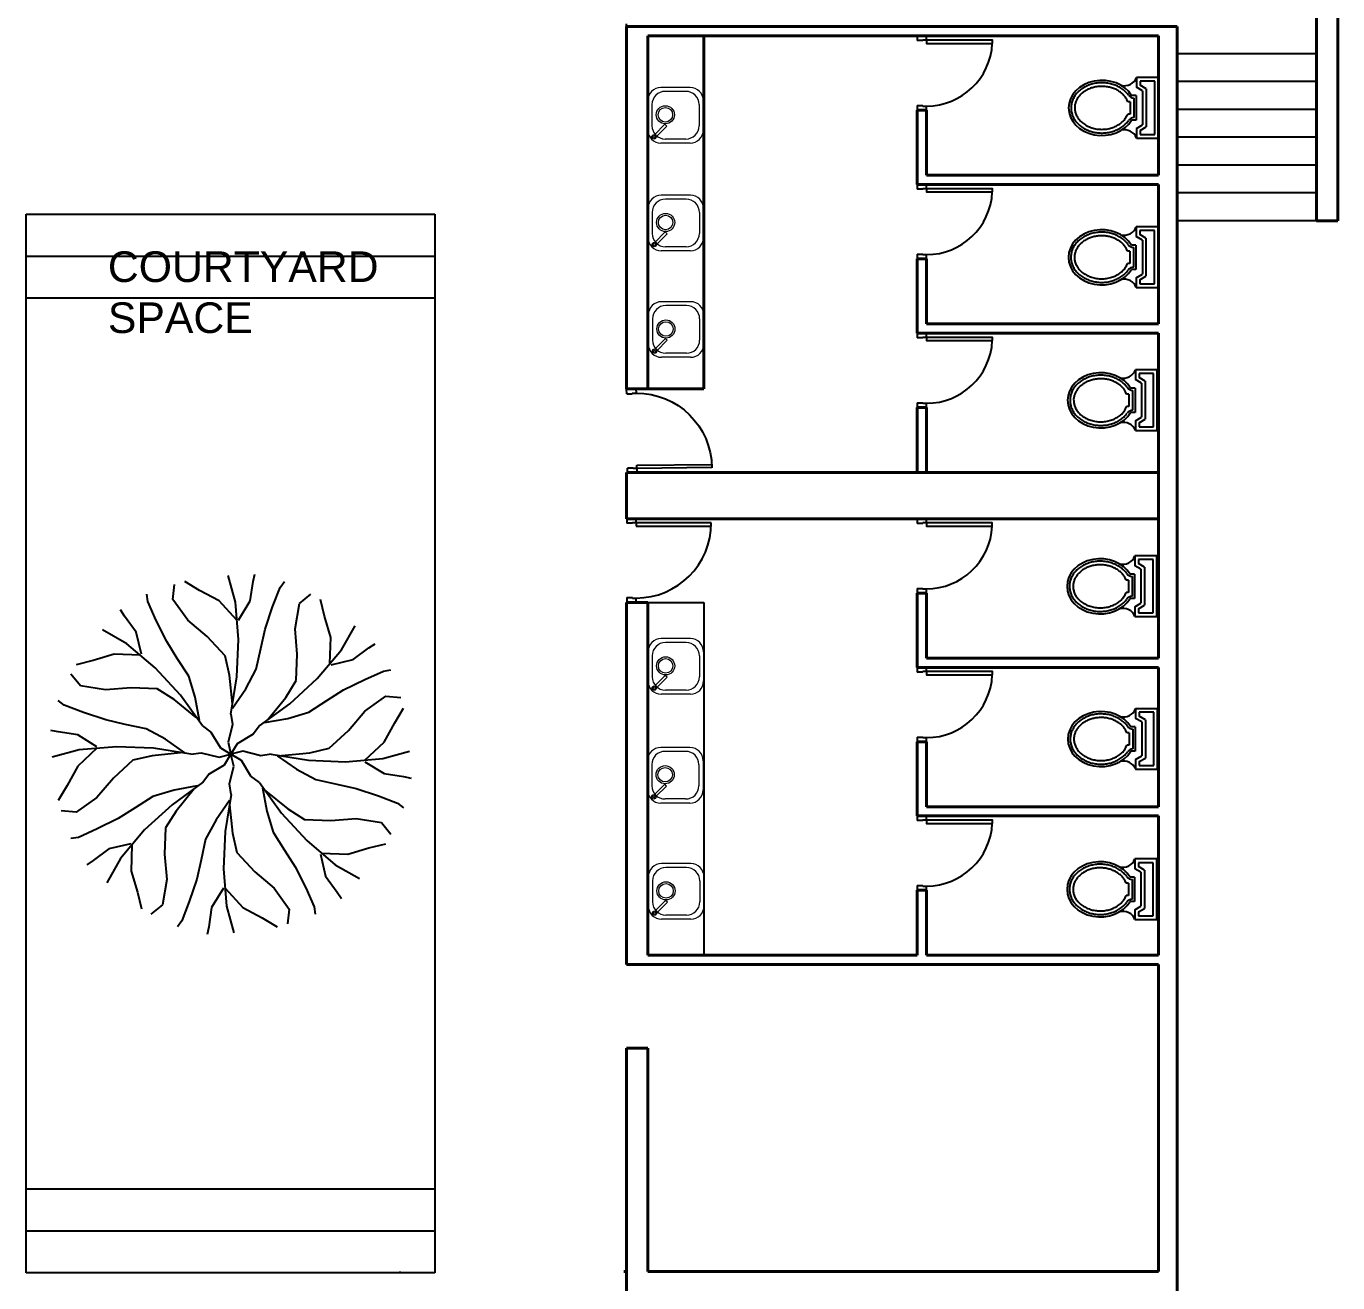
# Model space of a CAD drawing. Header units: metres. Extents: x 9 to 572, y -30 to 1114.
# Drawn here: x 342.83 to 356.96, y 16.98 to 30.51 of the extents above; entities that cross this region are included whole.
import ezdxf

# ---------------------------------------------------------------- set-up
doc = ezdxf.new("R2010")
doc.units = ezdxf.units.M
doc.header["$LTSCALE"] = 0.01
doc.header["$MEASUREMENT"] = 0
for name, color, linetype in [('ARCH', 7, 'Continuous'), ('door space', 1, 'Continuous'), ('ELEVATION', 4, 'Continuous'), ('FURNITURE', 130, 'Continuous'), ('INBUILD', 81, 'Continuous'), ('STAIR', 231, 'Continuous'), ('TEXT', 141, 'Continuous')]:
    doc.layers.add(name, color=color, linetype=linetype)
doc.layers.add('WALL', color=2, linetype='Continuous', lineweight=40)
doc.styles.get("Standard").update_dxf_attribs({"font": 'arial.ttf'})

# ---------------------------------------------------------------- blocks, each defined once
blk = doc.blocks.new('BRANCHZ', base_point=(0.5, 0.5))
for p, q in [((0.8758, 0.6211), (0.9341, 0.6629)), ((0.9341, 0.6629), (0.9759, 0.6586)), ((0.9591, 0.5878), (0.9842, 0.6293)), ((0.8297, 0.5667), (0.8758, 0.6211)), ((0.7756, 0.5166), (0.8297, 0.5667)), ((0.9298, 0.5334), (0.9591, 0.5878)), ((0.7213, 0.5041), (0.7756, 0.5166)), ((0.8758, 0.4833), (0.9298, 0.5334)), ((0.5334, 0.5083), (0.5, 0.5)), ((0.5835, 0.4958), (0.5335, 0.5083)), ((0.6126, 0.5001), (0.5835, 0.4958)), ((0.6126, 0.5001), (0.717, 0.4833)), ((0.6294, 0.4958), (0.6837, 0.4582)), ((0.6416, 0.496), (0.7213, 0.5041)), ((0.717, 0.4833), (0.8214, 0.479)), ((0.8214, 0.479), (0.9258, 0.4876)), ((0.8758, 0.479), (0.9298, 0.4457)), ((0.9258, 0.4876), (1.001, 0.5083)), ((0.6837, 0.4582), (0.7381, 0.4289)), ((0.9298, 0.4457), (0.9842, 0.4375)), ((0.7381, 0.4289), (0.7964, 0.4164)), ((0.7964, 0.4164), (0.8507, 0.4039)), ((0.9842, 0.4375), (1.005, 0.4332)), ((0.8507, 0.4039), (0.9133, 0.3831)), ((0.9133, 0.3831), (0.9674, 0.3623)), ((0.9674, 0.3623), (0.9842, 0.3498))]:
    blk.add_line(p, q)
blk = doc.blocks.new('TREE-16')
at = {"xscale": 120, "yscale": 120, "zscale": 120}
for rotation in [90, 134.9999999999999, 44.99999999999985, 180, 314.9999999999998, 224.9999999999999, 270]:
    blk.add_blockref('BRANCHZ', (0, 0), dxfattribs=dict(at, rotation=rotation))
blk.add_blockref('BRANCHZ', (0, 0), dxfattribs=at)
blk = doc.blocks.new('A$C027E3DAA')
at = {"lineweight": 5}
for p, q in [((320, 419.7), (100, 419.7)), ((0, 100), (0, 319.7)), ((48.5, 356.2), (128.4, 276)), ((142.2, 289.7), (62.9, 369.3)), ((290.5, 387.8), (130.7, 387.8)), ((420, 100), (420, 319.7)), ((30.7, 132), (30.7, 287.8)), ((128.4, 276), (142.2, 289.7)), ((390.5, 132), (390.5, 287.8)), ((290.5, 32), (130.7, 32)), ((320, 0), (100, 0))]:
    blk.add_line(p, q, dxfattribs=at)
for centre, radius in [((46.7, 372.6), 16.5), ((46.7, 372.6), 8.24), ((214, 286.7), 68.5), ((214, 286.7), 54.8)]:
    blk.add_circle(centre, radius, dxfattribs=at)
for centre, start, end in [((100, 319.7), 90, 180), ((320, 319.7), 0, 90), ((130.7, 287.8), 90, 180), ((290.5, 287.8), 0, 90), ((100, 100), 180, 270), ((130.7, 132), 180, 270), ((290.5, 132), 270, 0), ((320, 100), 270, 0)]:
    blk.add_arc(centre, 100, start, end, dxfattribs=at)

msp = doc.modelspace()

# ---------------------------------------------------------------- linework, layer by layer
at = {"layer": 'ARCH', "color": 32}
for p, q in [((352.53, 30.407), (352.43, 30.407)), ((352.43, 30.407), (352.43, 30.357)), ((352.53, 30.362), (352.53, 30.407)), ((352.49, 30.357), (352.43, 30.357)), ((352.53, 30.362), (352.49, 30.362)), ((352.49, 30.357), (352.49, 30.362)), ((352.43, 29.657), (352.49, 29.657)), ((352.43, 29.657), (352.43, 29.607)), ((352.43, 29.607), (352.53, 29.607)), ((352.49, 29.652), (352.49, 29.657)), ((352.49, 29.652), (352.53, 29.652)), ((352.53, 29.607), (352.53, 29.652)), ((352.53, 28.807), (352.43, 28.807)), ((352.43, 28.807), (352.43, 28.757)), ((352.49, 28.757), (352.43, 28.757)), ((352.53, 28.762), (352.49, 28.762)), ((352.49, 28.757), (352.49, 28.762)), ((352.53, 28.762), (352.53, 28.807)), ((352.43, 28.057), (352.49, 28.057)), ((352.43, 28.057), (352.43, 28.007)), ((352.43, 28.007), (352.53, 28.007)), ((352.49, 28.052), (352.49, 28.057)), ((352.49, 28.052), (352.53, 28.052)), ((352.53, 28.007), (352.53, 28.052)), ((352.53, 27.206), (352.43, 27.206)), ((352.43, 27.206), (352.43, 27.156)), ((352.49, 27.156), (352.43, 27.156)), ((352.53, 27.161), (352.49, 27.161)), ((352.49, 27.156), (352.49, 27.161)), ((352.53, 27.161), (352.53, 27.206)), ((352.43, 26.456), (352.49, 26.456)), ((352.43, 26.456), (352.43, 26.406)), ((352.49, 26.451), (352.49, 26.456)), ((352.49, 26.451), (352.53, 26.451)), ((352.53, 26.406), (352.53, 26.451)), ((352.43, 26.406), (352.53, 26.406)), ((352.529, 25.208), (352.429, 25.208)), ((352.429, 25.208), (352.429, 25.158)), ((352.489, 25.158), (352.429, 25.158)), ((352.529, 25.163), (352.489, 25.163)), ((352.489, 25.158), (352.489, 25.163)), ((352.529, 25.163), (352.529, 25.208)), ((352.429, 24.458), (352.489, 24.458)), ((352.429, 24.458), (352.429, 24.408)), ((352.489, 24.453), (352.489, 24.458)), ((352.489, 24.453), (352.529, 24.453)), ((352.529, 24.408), (352.529, 24.453)), ((352.429, 24.408), (352.529, 24.408)), ((352.53, 23.606), (352.43, 23.606)), ((352.43, 23.606), (352.43, 23.556)), ((352.53, 23.561), (352.53, 23.606)), ((352.49, 23.556), (352.43, 23.556)), ((352.53, 23.561), (352.49, 23.561)), ((352.49, 23.556), (352.49, 23.561)), ((352.43, 22.856), (352.49, 22.856)), ((352.43, 22.856), (352.43, 22.806)), ((352.43, 22.806), (352.53, 22.806)), ((352.49, 22.851), (352.49, 22.856)), ((352.49, 22.851), (352.53, 22.851)), ((352.53, 22.806), (352.53, 22.851)), ((352.53, 22.007), (352.43, 22.007)), ((352.43, 22.007), (352.43, 21.957)), ((352.49, 21.957), (352.43, 21.957)), ((352.53, 21.962), (352.49, 21.962)), ((352.49, 21.957), (352.49, 21.962)), ((352.53, 21.962), (352.53, 22.007)), ((352.43, 21.257), (352.49, 21.257)), ((352.43, 21.257), (352.43, 21.207)), ((352.43, 21.207), (352.53, 21.207)), ((352.49, 21.252), (352.49, 21.257)), ((352.49, 21.252), (352.53, 21.252)), ((352.53, 21.207), (352.53, 21.252))]:
    msp.add_line(p, q, dxfattribs=at)
for points in [[(353.24, 30.327), (353.24, 30.362), (352.53, 30.362), (352.53, 30.327)], [(353.24, 28.727), (353.24, 28.762), (352.53, 28.762), (352.53, 28.727)], [(353.24, 27.126), (353.24, 27.161), (352.53, 27.161), (352.53, 27.126)], [(353.239, 25.128), (353.239, 25.163), (352.529, 25.163), (352.529, 25.128)], [(353.24, 23.526), (353.24, 23.561), (352.53, 23.561), (352.53, 23.526)], [(353.24, 21.927), (353.24, 21.962), (352.53, 21.962), (352.53, 21.927)]]:
    msp.add_lwpolyline(points, close=True, dxfattribs=at)
at = {"layer": 'ARCH', "color": 40}
for centre in [(352.53, 30.362), (352.53, 28.762), (352.53, 27.161), (352.529, 25.163), (352.53, 23.561), (352.53, 21.962)]:
    msp.add_arc(centre, 0.71, 270, 357.1744, dxfattribs=at)
at = {"layer": 'door space'}
for p, q in [((349.3, 26.604), (349.4, 26.605)), ((349.301, 26.554), (349.3, 26.604)), ((349.361, 26.559), (349.401, 26.56)), ((349.4, 26.605), (349.401, 26.56)), ((349.301, 26.554), (349.361, 26.554)), ((349.309, 25.704), (349.309, 25.754)), ((349.369, 25.754), (349.309, 25.754)), ((349.369, 25.754), (349.369, 25.749)), ((349.409, 25.75), (349.369, 25.749)), ((349.409, 25.785), (350.219, 25.793)), ((349.409, 25.75), (349.409, 25.785)), ((350.219, 25.758), (349.409, 25.75)), ((349.409, 25.75), (349.409, 25.705)), ((349.409, 25.705), (349.309, 25.704)), ((349.302, 25.209), (349.302, 25.159)), ((349.402, 25.209), (349.302, 25.209)), ((349.362, 25.159), (349.302, 25.159)), ((349.402, 25.164), (349.362, 25.164)), ((349.362, 25.159), (349.362, 25.164)), ((349.402, 25.164), (349.402, 25.209)), ((350.212, 25.164), (349.402, 25.164)), ((349.402, 25.164), (349.402, 25.129)), ((349.402, 25.129), (350.212, 25.129)), ((349.302, 24.359), (349.302, 24.309)), ((349.302, 24.359), (349.362, 24.359)), ((349.302, 24.309), (349.402, 24.309)), ((349.362, 24.354), (349.362, 24.359)), ((349.362, 24.354), (349.402, 24.354)), ((349.402, 24.309), (349.402, 24.354))]:
    msp.add_line(p, q, dxfattribs=at)
at = {"layer": 'door space', "extrusion": (0, 0, -1)}
msp.add_ellipse((349.409, 25.75), major_axis=(0.578, -0.567), ratio=1, start_param=3.926991, end_param=5.497787, dxfattribs=at)
at = {"layer": 'door space'}
msp.add_ellipse((349.402, 25.164), major_axis=(0.573, 0.573), ratio=1, start_param=3.926991, end_param=5.497787, dxfattribs=at)
at = {"layer": 'ELEVATION'}
for p, q in [((349.3, 30.507), (349.3, 30.536)), ((342.833, 28.487), (347.233, 28.487)), ((342.833, 17.087), (342.833, 28.487)), ((347.233, 28.487), (347.233, 17.087)), ((346.861, 17.087), (346.861, 17.103)), ((347.233, 17.087), (342.833, 17.087))]:
    msp.add_line(p, q, dxfattribs=at)
at = {"layer": 'FURNITURE', "linetype": 'Continuous'}
for p, q in [((355.027, 29.959), (354.792, 29.959)), ((354.792, 29.959), (354.792, 29.855)), ((355.027, 29.307), (355.027, 29.959)), ((354.858, 29.816), (354.792, 29.855)), ((354.831, 29.92), (354.831, 29.877)), ((354.988, 29.92), (354.831, 29.92)), ((354.897, 29.838), (354.831, 29.877)), ((354.858, 29.816), (354.858, 29.451)), ((354.897, 29.838), (354.897, 29.428)), ((354.988, 29.346), (354.988, 29.92)), ((354.723, 29.699), (354.698, 29.699)), ((354.723, 29.699), (354.723, 29.566)), ((354.788, 29.764), (354.74, 29.764)), ((354.762, 29.738), (354.762, 29.527)), ((354.788, 29.764), (354.788, 29.501)), ((354.723, 29.566), (354.698, 29.566)), ((354.788, 29.501), (354.74, 29.501)), ((354.792, 29.411), (354.858, 29.451)), ((354.792, 29.411), (354.792, 29.307)), ((354.831, 29.389), (354.897, 29.428)), ((354.831, 29.389), (354.831, 29.346)), ((354.792, 29.307), (355.027, 29.307)), ((354.831, 29.346), (354.988, 29.346)), ((355.025, 28.35), (354.79, 28.35)), ((354.79, 28.35), (354.79, 28.246)), ((354.829, 28.311), (354.829, 28.268)), ((354.986, 28.311), (354.829, 28.311)), ((354.894, 28.229), (354.829, 28.268)), ((354.986, 27.737), (354.986, 28.311)), ((355.025, 27.698), (355.025, 28.35)), ((354.785, 28.155), (354.737, 28.155)), ((354.759, 28.129), (354.759, 27.918)), ((354.785, 28.155), (354.785, 27.892)), ((354.855, 28.207), (354.79, 28.246)), ((354.855, 28.207), (354.855, 27.841)), ((354.894, 28.229), (354.894, 27.819)), ((354.72, 28.09), (354.695, 28.09)), ((354.72, 28.09), (354.72, 27.957)), ((354.72, 27.957), (354.695, 27.957)), ((354.785, 27.892), (354.737, 27.892)), ((354.79, 27.802), (354.855, 27.841)), ((354.79, 27.802), (354.79, 27.698)), ((354.79, 27.698), (355.025, 27.698)), ((354.829, 27.78), (354.894, 27.819)), ((354.829, 27.78), (354.829, 27.737)), ((354.829, 27.737), (354.986, 27.737)), ((355.016, 26.81), (354.781, 26.81)), ((354.781, 26.81), (354.781, 26.706)), ((354.846, 26.667), (354.781, 26.706)), ((354.82, 26.771), (354.82, 26.728)), ((354.977, 26.771), (354.82, 26.771)), ((354.885, 26.689), (354.82, 26.728)), ((354.977, 26.197), (354.977, 26.771)), ((355.016, 26.158), (355.016, 26.81)), ((354.777, 26.615), (354.729, 26.615)), ((354.75, 26.589), (354.75, 26.377)), ((354.777, 26.615), (354.777, 26.352)), ((354.846, 26.667), (354.846, 26.301)), ((354.885, 26.689), (354.885, 26.279)), ((354.711, 26.55), (354.686, 26.55)), ((354.711, 26.55), (354.711, 26.417)), ((354.711, 26.417), (354.686, 26.417)), ((354.777, 26.352), (354.729, 26.352)), ((354.781, 26.262), (354.846, 26.301)), ((354.82, 26.24), (354.885, 26.279)), ((354.781, 26.262), (354.781, 26.158)), ((354.781, 26.158), (355.016, 26.158)), ((354.82, 26.24), (354.82, 26.197)), ((354.82, 26.197), (354.977, 26.197)), ((355.01, 24.807), (354.775, 24.807)), ((354.775, 24.807), (354.775, 24.702)), ((354.814, 24.768), (354.814, 24.725)), ((354.971, 24.768), (354.814, 24.768)), ((354.88, 24.686), (354.814, 24.725)), ((354.971, 24.194), (354.971, 24.768)), ((355.01, 24.154), (355.01, 24.807)), ((354.771, 24.612), (354.723, 24.612)), ((354.745, 24.586), (354.745, 24.374)), ((354.771, 24.612), (354.771, 24.348)), ((354.84, 24.663), (354.775, 24.702)), ((354.84, 24.663), (354.84, 24.298)), ((354.88, 24.686), (354.88, 24.276)), ((354.705, 24.546), (354.68, 24.546)), ((354.705, 24.546), (354.705, 24.414)), ((354.705, 24.414), (354.68, 24.414)), ((354.771, 24.348), (354.723, 24.348)), ((354.775, 24.259), (354.84, 24.298)), ((354.775, 24.259), (354.775, 24.154)), ((354.814, 24.237), (354.88, 24.276)), ((354.814, 24.237), (354.814, 24.194)), ((354.814, 24.194), (354.971, 24.194)), ((354.775, 24.154), (355.01, 24.154)), ((355.018, 23.162), (354.783, 23.162)), ((354.783, 23.162), (354.783, 23.058)), ((354.849, 23.019), (354.783, 23.058)), ((354.822, 23.123), (354.822, 23.08)), ((354.979, 23.123), (354.822, 23.123)), ((354.888, 23.041), (354.822, 23.08)), ((354.888, 23.041), (354.888, 22.631)), ((354.979, 22.549), (354.979, 23.123)), ((355.018, 22.51), (355.018, 23.162)), ((354.714, 22.902), (354.689, 22.902)), ((354.714, 22.902), (354.714, 22.769)), ((354.779, 22.967), (354.731, 22.967)), ((354.753, 22.941), (354.753, 22.73)), ((354.779, 22.967), (354.779, 22.704)), ((354.849, 23.019), (354.849, 22.653)), ((354.714, 22.769), (354.689, 22.769)), ((354.779, 22.704), (354.731, 22.704)), ((354.783, 22.614), (354.849, 22.653)), ((354.783, 22.614), (354.783, 22.51)), ((354.822, 22.592), (354.888, 22.631)), ((354.783, 22.51), (355.018, 22.51)), ((354.822, 22.592), (354.822, 22.549)), ((354.822, 22.549), (354.979, 22.549)), ((355.01, 21.544, -0.001), (354.775, 21.544, -0.001)), ((354.775, 21.544, -0.001), (354.775, 21.439, -0.001)), ((354.814, 21.504, -0.001), (354.814, 21.461, -0.001)), ((354.971, 21.504, -0.001), (354.814, 21.504, -0.001)), ((354.971, 20.93, -0.001), (354.971, 21.504, -0.001)), ((355.01, 20.891, -0.001), (355.01, 21.544, -0.001)), ((354.771, 21.348, -0.001), (354.723, 21.348, -0.001)), ((354.771, 21.348, -0.001), (354.771, 21.085, -0.001)), ((354.84, 21.4, -0.001), (354.775, 21.439, -0.001)), ((354.879, 21.422, -0.001), (354.814, 21.461, -0.001)), ((354.84, 21.4, -0.001), (354.84, 21.035, -0.001)), ((354.879, 21.422, -0.001), (354.879, 21.012, -0.001)), ((354.705, 21.283, -0.001), (354.68, 21.283, -0.001)), ((354.705, 21.283, -0.001), (354.705, 21.15, -0.001)), ((354.744, 21.322, -0.001), (354.744, 21.111, -0.001)), ((354.705, 21.15, -0.001), (354.68, 21.15, -0.001)), ((354.771, 21.085, -0.001), (354.723, 21.085, -0.001)), ((354.775, 20.995, -0.001), (354.84, 21.035, -0.001)), ((354.775, 20.995, -0.001), (354.775, 20.891, -0.001)), ((354.814, 20.973, -0.001), (354.879, 21.012, -0.001)), ((354.814, 20.973, -0.001), (354.814, 20.93, -0.001)), ((354.814, 20.93, -0.001), (354.971, 20.93, -0.001)), ((354.775, 20.891, -0.001), (355.01, 20.891, -0.001))]:
    msp.add_line(p, q, dxfattribs=at)
for centre, radius, start, end in [((354.663, 30.01), 0.139, 254.642, 338.7339), ((354.768, 29.816), 0.0783, 216.0032, 265.4798), ((354.768, 29.449), 0.0783, 94.5202, 143.9959), ((354.663, 29.257), 0.139, 21.2661, 105.358), ((354.66, 28.401), 0.139, 254.642, 338.7339), ((354.765, 28.207), 0.0783, 216.0032, 265.4798), ((354.765, 27.84), 0.0783, 94.5202, 143.9959), ((354.66, 27.648), 0.139, 21.2661, 105.358), ((354.652, 26.861), 0.139, 254.642, 338.7339), ((354.757, 26.667), 0.0783, 216.0032, 265.4798), ((354.757, 26.299), 0.0783, 94.5202, 143.9959), ((354.652, 26.107), 0.139, 21.2661, 105.358), ((354.646, 24.857), 0.139, 254.642, 338.7339), ((354.751, 24.664), 0.0783, 216.0032, 265.4798), ((354.751, 24.296), 0.0783, 94.5202, 143.9959), ((354.646, 24.104), 0.139, 21.2661, 105.358), ((354.654, 23.213), 0.139, 254.642, 338.7339), ((354.759, 23.019), 0.0783, 216.0032, 265.4798), ((354.759, 22.651), 0.0783, 94.5202, 143.9959), ((354.654, 22.459), 0.139, 21.2661, 105.358), ((354.646, 21.594, -0.001), 0.139, 254.642, 338.7339), ((354.751, 21.4, -0.001), 0.0783, 216.0032, 265.4798), ((354.751, 21.033, -0.001), 0.0783, 94.5202, 143.9959), ((354.646, 20.841, -0.001), 0.139, 21.2661, 105.358)]:
    msp.add_arc(centre, radius, start, end, dxfattribs=at)
for centre in [(354.419, 29.632), (354.417, 28.023), (354.408, 26.483), (354.402, 24.48), (354.41, 22.835), (354.402, 21.217, -0.001)]:
    msp.add_ellipse(centre, major_axis=(0.358, 0), ratio=0.828948, start_param=0.459479, end_param=5.823706, dxfattribs=at)
for points, knots in [([(354.705, 29.77), (354.703, 29.772), (354.702, 29.773), (354.692, 29.787), (354.681, 29.799), (354.657, 29.821), (354.645, 29.831), (354.617, 29.85), (354.602, 29.859), (354.571, 29.874), (354.554, 29.88), (354.52, 29.891), (354.503, 29.895), (354.467, 29.901), (354.449, 29.902), (354.413, 29.904), (354.395, 29.903), (354.359, 29.899), (354.341, 29.896), (354.306, 29.887), (354.289, 29.882), (354.257, 29.869), (354.241, 29.861), (354.212, 29.844), (354.198, 29.835), (354.173, 29.814), (354.161, 29.803), (354.14, 29.779), (354.131, 29.767), (354.115, 29.741), (354.108, 29.728), (354.097, 29.7), (354.093, 29.686), (354.088, 29.658), (354.087, 29.643), (354.087, 29.615), (354.089, 29.601), (354.095, 29.572), (354.099, 29.558), (354.111, 29.531), (354.118, 29.518), (354.135, 29.492), (354.144, 29.48), (354.166, 29.457), (354.178, 29.446), (354.204, 29.426), (354.218, 29.416), (354.248, 29.4), (354.264, 29.393), (354.297, 29.38), (354.314, 29.375), (354.349, 29.367), (354.367, 29.365), (354.403, 29.362), (354.421, 29.361), (354.458, 29.363), (354.476, 29.365), (354.511, 29.372), (354.528, 29.377), (354.562, 29.388), (354.578, 29.395), (354.609, 29.41), (354.623, 29.419), (354.651, 29.438), (354.663, 29.449), (354.686, 29.471), (354.696, 29.483), (354.705, 29.495)], [0.542145, 0.542145, 0.542145, 0.542145, 0.562703, 0.562703, 0.724661, 0.724661, 0.886619, 0.886619, 1.048577, 1.048577, 1.210535, 1.210535, 1.372493, 1.372493, 1.534451, 1.534451, 1.696409, 1.696409, 1.858367, 1.858367, 2.020325, 2.020325, 2.182283, 2.182283, 2.344241, 2.344241, 2.506199, 2.506199, 2.668157, 2.668157, 2.830115, 2.830115, 2.992073, 2.992073, 3.154031, 3.154031, 3.315989, 3.315989, 3.477947, 3.477947, 3.639905, 3.639905, 3.801863, 3.801863, 3.963821, 3.963821, 4.125779, 4.125779, 4.287737, 4.287737, 4.449695, 4.449695, 4.611653, 4.611653, 4.773611, 4.773611, 4.935569, 4.935569, 5.097526, 5.097526, 5.259484, 5.259484, 5.421442, 5.421442, 5.5834, 5.5834, 5.741045, 5.741045, 5.741045, 5.741045]), ([(354.698, 29.699), (354.679, 29.738), (354.675, 29.745), (354.661, 29.762), (354.653, 29.772), (354.634, 29.79), (354.623, 29.799), (354.6, 29.814), (354.588, 29.822), (354.562, 29.835), (354.548, 29.84), (354.52, 29.85), (354.505, 29.854), (354.475, 29.86), (354.46, 29.862), (354.429, 29.864), (354.413, 29.864), (354.382, 29.862), (354.367, 29.861), (354.336, 29.855), (354.322, 29.851), (354.293, 29.842), (354.279, 29.836), (354.253, 29.823), (354.241, 29.816), (354.218, 29.801), (354.207, 29.792), (354.187, 29.774), (354.178, 29.764), (354.163, 29.745), (354.156, 29.734), (354.144, 29.713), (354.14, 29.702), (354.132, 29.681), (354.13, 29.67), (354.126, 29.647), (354.126, 29.636), (354.127, 29.612), (354.129, 29.599), (354.136, 29.573), (354.141, 29.56), (354.153, 29.535), (354.161, 29.523), (354.179, 29.499), (354.19, 29.488), (354.214, 29.467), (354.227, 29.458), (354.255, 29.44), (354.27, 29.433), (354.303, 29.42), (354.32, 29.414), (354.355, 29.406), (354.373, 29.403), (354.409, 29.401), (354.428, 29.401), (354.464, 29.403), (354.482, 29.406), (354.517, 29.414), (354.534, 29.419), (354.566, 29.432), (354.582, 29.44), (354.61, 29.457), (354.624, 29.467), (354.647, 29.487), (354.658, 29.499), (354.673, 29.518), (354.679, 29.526), (354.698, 29.566)], [0.459479, 0.459479, 0.459479, 0.459479, 0.567422, 0.567422, 0.720865, 0.720865, 0.874307, 0.874307, 1.02775, 1.02775, 1.181192, 1.181192, 1.334635, 1.334635, 1.488077, 1.488077, 1.64152, 1.64152, 1.794963, 1.794963, 1.948405, 1.948405, 2.101848, 2.101848, 2.25529, 2.25529, 2.408733, 2.408733, 2.562175, 2.562175, 2.715618, 2.715618, 2.86906, 2.86906, 3.022503, 3.022503, 3.175946, 3.175946, 3.356457, 3.356457, 3.536968, 3.536968, 3.717479, 3.717479, 3.89799, 3.89799, 4.078501, 4.078501, 4.259012, 4.259012, 4.439523, 4.439523, 4.620035, 4.620035, 4.800546, 4.800546, 4.981057, 4.981057, 5.161568, 5.161568, 5.342079, 5.342079, 5.52259, 5.52259, 5.703101, 5.703101, 5.823706, 5.823706, 5.823706, 5.823706]), ([(354.702, 28.161), (354.701, 28.163), (354.7, 28.164), (354.689, 28.178), (354.678, 28.19), (354.655, 28.212), (354.642, 28.222), (354.614, 28.241), (354.599, 28.25), (354.568, 28.265), (354.552, 28.271), (354.518, 28.282), (354.501, 28.286), (354.465, 28.292), (354.447, 28.293), (354.411, 28.294), (354.392, 28.294), (354.356, 28.29), (354.339, 28.287), (354.304, 28.278), (354.287, 28.273), (354.254, 28.26), (354.239, 28.252), (354.209, 28.235), (354.196, 28.226), (354.17, 28.205), (354.158, 28.194), (354.137, 28.17), (354.128, 28.158), (354.112, 28.132), (354.105, 28.119), (354.095, 28.091), (354.091, 28.077), (354.086, 28.049), (354.084, 28.034), (354.085, 28.006), (354.086, 27.991), (354.092, 27.963), (354.097, 27.949), (354.108, 27.922), (354.115, 27.909), (354.132, 27.883), (354.142, 27.871), (354.164, 27.848), (354.176, 27.837), (354.202, 27.817), (354.216, 27.807), (354.246, 27.791), (354.262, 27.784), (354.295, 27.771), (354.312, 27.766), (354.347, 27.758), (354.365, 27.756), (354.401, 27.753), (354.419, 27.752), (354.455, 27.754), (354.473, 27.756), (354.509, 27.763), (354.526, 27.768), (354.559, 27.779), (354.576, 27.786), (354.606, 27.801), (354.621, 27.81), (354.648, 27.829), (354.661, 27.84), (354.683, 27.862), (354.693, 27.873), (354.702, 27.886)], [0.542145, 0.542145, 0.542145, 0.542145, 0.562703, 0.562703, 0.724661, 0.724661, 0.886619, 0.886619, 1.048577, 1.048577, 1.210535, 1.210535, 1.372493, 1.372493, 1.534451, 1.534451, 1.696409, 1.696409, 1.858367, 1.858367, 2.020325, 2.020325, 2.182283, 2.182283, 2.344241, 2.344241, 2.506199, 2.506199, 2.668157, 2.668157, 2.830115, 2.830115, 2.992073, 2.992073, 3.154031, 3.154031, 3.315989, 3.315989, 3.477947, 3.477947, 3.639905, 3.639905, 3.801863, 3.801863, 3.963821, 3.963821, 4.125779, 4.125779, 4.287737, 4.287737, 4.449695, 4.449695, 4.611653, 4.611653, 4.773611, 4.773611, 4.935569, 4.935569, 5.097526, 5.097526, 5.259484, 5.259484, 5.421442, 5.421442, 5.5834, 5.5834, 5.741045, 5.741045, 5.741045, 5.741045]), ([(354.695, 28.09), (354.677, 28.129), (354.672, 28.136), (354.659, 28.153), (354.65, 28.163), (354.631, 28.181), (354.62, 28.19), (354.598, 28.205), (354.585, 28.213), (354.559, 28.226), (354.546, 28.231), (354.517, 28.241), (354.503, 28.245), (354.472, 28.251), (354.457, 28.253), (354.426, 28.255), (354.411, 28.255), (354.38, 28.253), (354.364, 28.252), (354.334, 28.246), (354.319, 28.242), (354.291, 28.233), (354.277, 28.227), (354.251, 28.214), (354.238, 28.207), (354.215, 28.191), (354.204, 28.183), (354.185, 28.165), (354.176, 28.155), (354.16, 28.136), (354.154, 28.125), (354.142, 28.104), (354.137, 28.093), (354.13, 28.072), (354.127, 28.06), (354.124, 28.038), (354.123, 28.027), (354.124, 28.003), (354.126, 27.99), (354.133, 27.964), (354.138, 27.951), (354.151, 27.926), (354.158, 27.914), (354.177, 27.89), (354.187, 27.879), (354.211, 27.858), (354.224, 27.849), (354.253, 27.831), (354.268, 27.824), (354.3, 27.811), (354.317, 27.805), (354.352, 27.797), (354.37, 27.794), (354.407, 27.792), (354.425, 27.792), (354.461, 27.794), (354.479, 27.797), (354.515, 27.805), (354.532, 27.81), (354.564, 27.823), (354.579, 27.831), (354.608, 27.848), (354.621, 27.858), (354.645, 27.878), (354.656, 27.89), (354.671, 27.909), (354.676, 27.917), (354.695, 27.957)], [0.459479, 0.459479, 0.459479, 0.459479, 0.567422, 0.567422, 0.720865, 0.720865, 0.874307, 0.874307, 1.02775, 1.02775, 1.181192, 1.181192, 1.334635, 1.334635, 1.488077, 1.488077, 1.64152, 1.64152, 1.794963, 1.794963, 1.948405, 1.948405, 2.101848, 2.101848, 2.25529, 2.25529, 2.408733, 2.408733, 2.562175, 2.562175, 2.715618, 2.715618, 2.86906, 2.86906, 3.022503, 3.022503, 3.175946, 3.175946, 3.356457, 3.356457, 3.536968, 3.536968, 3.717479, 3.717479, 3.89799, 3.89799, 4.078501, 4.078501, 4.259012, 4.259012, 4.439523, 4.439523, 4.620035, 4.620035, 4.800546, 4.800546, 4.981057, 4.981057, 5.161568, 5.161568, 5.342079, 5.342079, 5.52259, 5.52259, 5.703101, 5.703101, 5.823706, 5.823706, 5.823706, 5.823706]), ([(354.693, 26.621), (354.692, 26.623), (354.691, 26.624), (354.68, 26.638), (354.67, 26.65), (354.646, 26.672), (354.633, 26.682), (354.606, 26.701), (354.591, 26.709), (354.559, 26.724), (354.543, 26.731), (354.509, 26.741), (354.492, 26.745), (354.456, 26.751), (354.438, 26.753), (354.402, 26.754), (354.384, 26.754), (354.348, 26.75), (354.33, 26.747), (354.295, 26.738), (354.278, 26.733), (354.246, 26.72), (354.23, 26.712), (354.201, 26.695), (354.187, 26.686), (354.161, 26.665), (354.15, 26.654), (354.129, 26.63), (354.119, 26.618), (354.103, 26.592), (354.097, 26.578), (354.086, 26.551), (354.082, 26.537), (354.077, 26.509), (354.076, 26.494), (354.076, 26.466), (354.078, 26.451), (354.084, 26.423), (354.088, 26.409), (354.1, 26.382), (354.107, 26.369), (354.123, 26.343), (354.133, 26.331), (354.155, 26.307), (354.167, 26.297), (354.193, 26.276), (354.207, 26.267), (354.237, 26.251), (354.253, 26.243), (354.286, 26.231), (354.303, 26.226), (354.338, 26.218), (354.356, 26.216), (354.392, 26.212), (354.41, 26.212), (354.446, 26.214), (354.464, 26.216), (354.5, 26.223), (354.517, 26.227), (354.551, 26.239), (354.567, 26.245), (354.598, 26.261), (354.612, 26.27), (354.639, 26.289), (354.652, 26.299), (354.674, 26.322), (354.684, 26.333), (354.693, 26.345)], [0.542145, 0.542145, 0.542145, 0.542145, 0.562703, 0.562703, 0.724661, 0.724661, 0.886619, 0.886619, 1.048577, 1.048577, 1.210535, 1.210535, 1.372493, 1.372493, 1.534451, 1.534451, 1.696409, 1.696409, 1.858367, 1.858367, 2.020325, 2.020325, 2.182283, 2.182283, 2.344241, 2.344241, 2.506199, 2.506199, 2.668157, 2.668157, 2.830115, 2.830115, 2.992073, 2.992073, 3.154031, 3.154031, 3.315989, 3.315989, 3.477947, 3.477947, 3.639905, 3.639905, 3.801863, 3.801863, 3.963821, 3.963821, 4.125779, 4.125779, 4.287737, 4.287737, 4.449695, 4.449695, 4.611653, 4.611653, 4.773611, 4.773611, 4.935569, 4.935569, 5.097526, 5.097526, 5.259484, 5.259484, 5.421442, 5.421442, 5.5834, 5.5834, 5.741045, 5.741045, 5.741045, 5.741045]), ([(354.686, 26.55), (354.668, 26.589), (354.663, 26.596), (354.65, 26.613), (354.642, 26.623), (354.622, 26.641), (354.612, 26.649), (354.589, 26.665), (354.577, 26.672), (354.551, 26.685), (354.537, 26.691), (354.509, 26.701), (354.494, 26.705), (354.464, 26.711), (354.448, 26.713), (354.417, 26.715), (354.402, 26.715), (354.371, 26.713), (354.355, 26.711), (354.325, 26.706), (354.31, 26.702), (354.282, 26.692), (354.268, 26.687), (354.242, 26.674), (354.23, 26.667), (354.206, 26.651), (354.196, 26.643), (354.176, 26.625), (354.167, 26.615), (354.152, 26.595), (354.145, 26.585), (354.133, 26.564), (354.128, 26.553), (354.121, 26.531), (354.118, 26.52), (354.115, 26.498), (354.115, 26.487), (354.116, 26.463), (354.118, 26.45), (354.124, 26.424), (354.129, 26.411), (354.142, 26.386), (354.15, 26.374), (354.168, 26.35), (354.179, 26.339), (354.202, 26.318), (354.215, 26.309), (354.244, 26.291), (354.259, 26.283), (354.292, 26.27), (354.309, 26.265), (354.344, 26.257), (354.362, 26.254), (354.398, 26.251), (354.416, 26.251), (354.453, 26.254), (354.471, 26.257), (354.506, 26.265), (354.523, 26.27), (354.555, 26.283), (354.571, 26.291), (354.599, 26.308), (354.612, 26.317), (354.636, 26.338), (354.647, 26.349), (354.662, 26.369), (354.668, 26.377), (354.686, 26.417)], [0.459479, 0.459479, 0.459479, 0.459479, 0.567422, 0.567422, 0.720865, 0.720865, 0.874307, 0.874307, 1.02775, 1.02775, 1.181192, 1.181192, 1.334635, 1.334635, 1.488077, 1.488077, 1.64152, 1.64152, 1.794963, 1.794963, 1.948405, 1.948405, 2.101848, 2.101848, 2.25529, 2.25529, 2.408733, 2.408733, 2.562175, 2.562175, 2.715618, 2.715618, 2.86906, 2.86906, 3.022503, 3.022503, 3.175946, 3.175946, 3.356457, 3.356457, 3.536968, 3.536968, 3.717479, 3.717479, 3.89799, 3.89799, 4.078501, 4.078501, 4.259012, 4.259012, 4.439523, 4.439523, 4.620035, 4.620035, 4.800546, 4.800546, 4.981057, 4.981057, 5.161568, 5.161568, 5.342079, 5.342079, 5.52259, 5.52259, 5.703101, 5.703101, 5.823706, 5.823706, 5.823706, 5.823706]), ([(354.687, 24.618), (354.686, 24.619), (354.685, 24.621), (354.674, 24.635), (354.664, 24.647), (354.64, 24.669), (354.627, 24.679), (354.6, 24.698), (354.585, 24.706), (354.554, 24.721), (354.537, 24.727), (354.503, 24.738), (354.486, 24.742), (354.45, 24.748), (354.432, 24.75), (354.396, 24.751), (354.378, 24.75), (354.342, 24.747), (354.324, 24.743), (354.289, 24.735), (354.272, 24.729), (354.24, 24.716), (354.224, 24.709), (354.195, 24.692), (354.181, 24.682), (354.155, 24.662), (354.144, 24.651), (354.123, 24.627), (354.113, 24.614), (354.097, 24.589), (354.091, 24.575), (354.08, 24.548), (354.076, 24.534), (354.071, 24.505), (354.07, 24.491), (354.07, 24.462), (354.072, 24.448), (354.078, 24.42), (354.082, 24.406), (354.094, 24.379), (354.101, 24.365), (354.118, 24.34), (354.127, 24.327), (354.149, 24.304), (354.161, 24.293), (354.187, 24.273), (354.201, 24.264), (354.231, 24.247), (354.247, 24.24), (354.28, 24.228), (354.297, 24.223), (354.332, 24.215), (354.35, 24.212), (354.386, 24.209), (354.404, 24.209), (354.441, 24.211), (354.459, 24.213), (354.494, 24.22), (354.511, 24.224), (354.545, 24.235), (354.561, 24.242), (354.592, 24.258), (354.606, 24.266), (354.633, 24.286), (354.646, 24.296), (354.668, 24.318), (354.679, 24.33), (354.687, 24.342)], [0.542145, 0.542145, 0.542145, 0.542145, 0.562703, 0.562703, 0.724661, 0.724661, 0.886619, 0.886619, 1.048577, 1.048577, 1.210535, 1.210535, 1.372493, 1.372493, 1.534451, 1.534451, 1.696409, 1.696409, 1.858367, 1.858367, 2.020325, 2.020325, 2.182283, 2.182283, 2.344241, 2.344241, 2.506199, 2.506199, 2.668157, 2.668157, 2.830115, 2.830115, 2.992073, 2.992073, 3.154031, 3.154031, 3.315989, 3.315989, 3.477947, 3.477947, 3.639905, 3.639905, 3.801863, 3.801863, 3.963821, 3.963821, 4.125779, 4.125779, 4.287737, 4.287737, 4.449695, 4.449695, 4.611653, 4.611653, 4.773611, 4.773611, 4.935569, 4.935569, 5.097526, 5.097526, 5.259484, 5.259484, 5.421442, 5.421442, 5.5834, 5.5834, 5.741045, 5.741045, 5.741045, 5.741045]), ([(354.68, 24.546), (354.662, 24.585), (354.657, 24.593), (354.644, 24.61), (354.636, 24.619), (354.616, 24.637), (354.606, 24.646), (354.583, 24.662), (354.571, 24.669), (354.545, 24.682), (354.531, 24.688), (354.503, 24.698), (354.488, 24.701), (354.458, 24.707), (354.442, 24.71), (354.411, 24.712), (354.396, 24.712), (354.365, 24.71), (354.349, 24.708), (354.319, 24.702), (354.304, 24.699), (354.276, 24.689), (354.262, 24.684), (354.236, 24.671), (354.224, 24.664), (354.2, 24.648), (354.19, 24.639), (354.17, 24.621), (354.161, 24.612), (354.146, 24.592), (354.139, 24.582), (354.127, 24.561), (354.123, 24.55), (354.115, 24.528), (354.113, 24.517), (354.109, 24.495), (354.109, 24.484), (354.11, 24.459), (354.112, 24.446), (354.119, 24.42), (354.123, 24.407), (354.136, 24.382), (354.144, 24.37), (354.162, 24.347), (354.173, 24.336), (354.196, 24.315), (354.209, 24.305), (354.238, 24.288), (354.253, 24.28), (354.286, 24.267), (354.303, 24.262), (354.338, 24.254), (354.356, 24.251), (354.392, 24.248), (354.41, 24.248), (354.447, 24.251), (354.465, 24.253), (354.5, 24.261), (354.517, 24.267), (354.549, 24.28), (354.565, 24.287), (354.593, 24.305), (354.606, 24.314), (354.63, 24.335), (354.641, 24.346), (354.656, 24.366), (354.662, 24.374), (354.68, 24.414)], [0.459479, 0.459479, 0.459479, 0.459479, 0.567422, 0.567422, 0.720865, 0.720865, 0.874307, 0.874307, 1.02775, 1.02775, 1.181192, 1.181192, 1.334635, 1.334635, 1.488077, 1.488077, 1.64152, 1.64152, 1.794963, 1.794963, 1.948405, 1.948405, 2.101848, 2.101848, 2.25529, 2.25529, 2.408733, 2.408733, 2.562175, 2.562175, 2.715618, 2.715618, 2.86906, 2.86906, 3.022503, 3.022503, 3.175946, 3.175946, 3.356457, 3.356457, 3.536968, 3.536968, 3.717479, 3.717479, 3.89799, 3.89799, 4.078501, 4.078501, 4.259012, 4.259012, 4.439523, 4.439523, 4.620035, 4.620035, 4.800546, 4.800546, 4.981057, 4.981057, 5.161568, 5.161568, 5.342079, 5.342079, 5.52259, 5.52259, 5.703101, 5.703101, 5.823706, 5.823706, 5.823706, 5.823706]), ([(354.696, 22.973), (354.694, 22.975), (354.693, 22.976), (354.683, 22.99), (354.672, 23.002), (354.648, 23.024), (354.636, 23.034), (354.608, 23.053), (354.593, 23.061), (354.562, 23.076), (354.545, 23.083), (354.511, 23.093), (354.494, 23.098), (354.458, 23.103), (354.44, 23.105), (354.404, 23.106), (354.386, 23.106), (354.35, 23.102), (354.332, 23.099), (354.297, 23.09), (354.28, 23.085), (354.248, 23.072), (354.232, 23.064), (354.203, 23.047), (354.189, 23.038), (354.164, 23.017), (354.152, 23.006), (354.131, 22.982), (354.122, 22.97), (354.106, 22.944), (354.099, 22.93), (354.088, 22.903), (354.084, 22.889), (354.079, 22.861), (354.078, 22.846), (354.078, 22.818), (354.08, 22.803), (354.086, 22.775), (354.09, 22.761), (354.102, 22.734), (354.109, 22.721), (354.126, 22.695), (354.135, 22.683), (354.157, 22.659), (354.169, 22.649), (354.195, 22.628), (354.209, 22.619), (354.239, 22.603), (354.255, 22.595), (354.288, 22.583), (354.305, 22.578), (354.34, 22.57), (354.358, 22.568), (354.394, 22.565), (354.412, 22.564), (354.449, 22.566), (354.467, 22.568), (354.502, 22.575), (354.519, 22.579), (354.553, 22.591), (354.569, 22.597), (354.6, 22.613), (354.614, 22.622), (354.642, 22.641), (354.654, 22.651), (354.677, 22.674), (354.687, 22.685), (354.696, 22.697)], [0.542145, 0.542145, 0.542145, 0.542145, 0.562703, 0.562703, 0.724661, 0.724661, 0.886619, 0.886619, 1.048577, 1.048577, 1.210535, 1.210535, 1.372493, 1.372493, 1.534451, 1.534451, 1.696409, 1.696409, 1.858367, 1.858367, 2.020325, 2.020325, 2.182283, 2.182283, 2.344241, 2.344241, 2.506199, 2.506199, 2.668157, 2.668157, 2.830115, 2.830115, 2.992073, 2.992073, 3.154031, 3.154031, 3.315989, 3.315989, 3.477947, 3.477947, 3.639905, 3.639905, 3.801863, 3.801863, 3.963821, 3.963821, 4.125779, 4.125779, 4.287737, 4.287737, 4.449695, 4.449695, 4.611653, 4.611653, 4.773611, 4.773611, 4.935569, 4.935569, 5.097526, 5.097526, 5.259484, 5.259484, 5.421442, 5.421442, 5.5834, 5.5834, 5.741045, 5.741045, 5.741045, 5.741045]), ([(354.689, 22.902), (354.67, 22.941), (354.666, 22.948), (354.652, 22.965), (354.644, 22.975), (354.625, 22.993), (354.614, 23.001), (354.591, 23.017), (354.579, 23.024), (354.553, 23.037), (354.539, 23.043), (354.511, 23.053), (354.496, 23.057), (354.466, 23.063), (354.451, 23.065), (354.42, 23.067), (354.404, 23.067), (354.373, 23.065), (354.358, 23.063), (354.327, 23.058), (354.313, 23.054), (354.284, 23.044), (354.27, 23.039), (354.244, 23.026), (354.232, 23.019), (354.209, 23.003), (354.198, 22.995), (354.178, 22.977), (354.169, 22.967), (354.154, 22.947), (354.147, 22.937), (354.135, 22.916), (354.131, 22.905), (354.123, 22.883), (354.121, 22.872), (354.118, 22.85), (354.117, 22.839), (354.118, 22.815), (354.12, 22.802), (354.127, 22.776), (354.132, 22.763), (354.144, 22.738), (354.152, 22.726), (354.17, 22.702), (354.181, 22.691), (354.205, 22.67), (354.218, 22.661), (354.246, 22.643), (354.261, 22.636), (354.294, 22.622), (354.311, 22.617), (354.346, 22.609), (354.364, 22.606), (354.4, 22.603), (354.419, 22.603), (354.455, 22.606), (354.473, 22.609), (354.508, 22.617), (354.525, 22.622), (354.557, 22.635), (354.573, 22.643), (354.601, 22.66), (354.615, 22.67), (354.638, 22.69), (354.649, 22.701), (354.664, 22.721), (354.67, 22.729), (354.689, 22.769)], [0.459479, 0.459479, 0.459479, 0.459479, 0.567422, 0.567422, 0.720865, 0.720865, 0.874307, 0.874307, 1.02775, 1.02775, 1.181192, 1.181192, 1.334635, 1.334635, 1.488077, 1.488077, 1.64152, 1.64152, 1.794963, 1.794963, 1.948405, 1.948405, 2.101848, 2.101848, 2.25529, 2.25529, 2.408733, 2.408733, 2.562175, 2.562175, 2.715618, 2.715618, 2.86906, 2.86906, 3.022503, 3.022503, 3.175946, 3.175946, 3.356457, 3.356457, 3.536968, 3.536968, 3.717479, 3.717479, 3.89799, 3.89799, 4.078501, 4.078501, 4.259012, 4.259012, 4.439523, 4.439523, 4.620035, 4.620035, 4.800546, 4.800546, 4.981057, 4.981057, 5.161568, 5.161568, 5.342079, 5.342079, 5.52259, 5.52259, 5.703101, 5.703101, 5.823706, 5.823706, 5.823706, 5.823706]), ([(354.687, 21.354, -0.001), (354.686, 21.356, -0.001), (354.685, 21.358, -0.001), (354.674, 21.371, -0.001), (354.664, 21.383, -0.001), (354.64, 21.405, -0.001), (354.627, 21.416, -0.001), (354.599, 21.434, -0.001), (354.585, 21.443, -0.001), (354.553, 21.458, -0.001), (354.537, 21.464, -0.001), (354.503, 21.475, -0.001), (354.486, 21.479, -0.001), (354.45, 21.485, -0.001), (354.432, 21.487, -0.001), (354.396, 21.488, -0.001), (354.378, 21.487, -0.001), (354.342, 21.483, -0.001), (354.324, 21.48, -0.001), (354.289, 21.472, -0.001), (354.272, 21.466, -0.001), (354.24, 21.453, -0.001), (354.224, 21.446, -0.001), (354.195, 21.428, -0.001), (354.181, 21.419, -0.001), (354.155, 21.398, -0.001), (354.144, 21.387, -0.001), (354.123, 21.364, -0.001), (354.113, 21.351, -0.001), (354.097, 21.325, -0.001), (354.091, 21.312, -0.001), (354.08, 21.284, -0.001), (354.076, 21.27, -0.001), (354.071, 21.242, -0.001), (354.07, 21.228, -0.001), (354.07, 21.199, -0.001), (354.072, 21.185, -0.001), (354.078, 21.156, -0.001), (354.082, 21.142, -0.001), (354.094, 21.115, -0.001), (354.101, 21.102, -0.001), (354.117, 21.076, -0.001), (354.127, 21.064, -0.001), (354.149, 21.041, -0.001), (354.161, 21.03, -0.001), (354.187, 21.01, -0.001), (354.201, 21.001, -0.001), (354.231, 20.984, -0.001), (354.247, 20.977, -0.001), (354.28, 20.964, -0.001), (354.297, 20.959, -0.001), (354.332, 20.952, -0.001), (354.35, 20.949, -0.001), (354.386, 20.946, -0.001), (354.404, 20.946, -0.001), (354.44, 20.947, -0.001), (354.458, 20.949, -0.001), (354.494, 20.956, -0.001), (354.511, 20.961, -0.001), (354.545, 20.972, -0.001), (354.561, 20.979, -0.001), (354.592, 20.994, -0.001), (354.606, 21.003, -0.001), (354.633, 21.022, -0.001), (354.646, 21.033, -0.001), (354.668, 21.055, -0.001), (354.678, 21.067, -0.001), (354.687, 21.079, -0.001)], [0.542145, 0.542145, 0.542145, 0.542145, 0.562703, 0.562703, 0.724661, 0.724661, 0.886619, 0.886619, 1.048577, 1.048577, 1.210535, 1.210535, 1.372493, 1.372493, 1.534451, 1.534451, 1.696409, 1.696409, 1.858367, 1.858367, 2.020325, 2.020325, 2.182283, 2.182283, 2.344241, 2.344241, 2.506199, 2.506199, 2.668157, 2.668157, 2.830115, 2.830115, 2.992073, 2.992073, 3.154031, 3.154031, 3.315989, 3.315989, 3.477947, 3.477947, 3.639905, 3.639905, 3.801863, 3.801863, 3.963821, 3.963821, 4.125779, 4.125779, 4.287737, 4.287737, 4.449695, 4.449695, 4.611653, 4.611653, 4.773611, 4.773611, 4.935569, 4.935569, 5.097526, 5.097526, 5.259484, 5.259484, 5.421442, 5.421442, 5.5834, 5.5834, 5.741045, 5.741045, 5.741045, 5.741045]), ([(354.68, 21.283, -0.001), (354.662, 21.322, -0.001), (354.657, 21.329, -0.001), (354.644, 21.346, -0.001), (354.636, 21.356, -0.001), (354.616, 21.374, -0.001), (354.606, 21.383, -0.001), (354.583, 21.399, -0.001), (354.57, 21.406, -0.001), (354.545, 21.419, -0.001), (354.531, 21.424, -0.001), (354.502, 21.434, -0.001), (354.488, 21.438, -0.001), (354.458, 21.444, -0.001), (354.442, 21.446, -0.001), (354.411, 21.448, -0.001), (354.396, 21.448, -0.001), (354.365, 21.447, -0.001), (354.349, 21.445, -0.001), (354.319, 21.439, -0.001), (354.304, 21.435, -0.001), (354.276, 21.426, -0.001), (354.262, 21.42, -0.001), (354.236, 21.407, -0.001), (354.223, 21.4, -0.001), (354.2, 21.385, -0.001), (354.19, 21.376, -0.001), (354.17, 21.358, -0.001), (354.161, 21.349, -0.001), (354.146, 21.329, -0.001), (354.139, 21.318, -0.001), (354.127, 21.297, -0.001), (354.122, 21.287, -0.001), (354.115, 21.265, -0.001), (354.112, 21.254, -0.001), (354.109, 21.231, -0.001), (354.109, 21.22, -0.001), (354.11, 21.196, -0.001), (354.112, 21.183, -0.001), (354.118, 21.157, -0.001), (354.123, 21.144, -0.001), (354.136, 21.119, -0.001), (354.144, 21.107, -0.001), (354.162, 21.084, -0.001), (354.173, 21.072, -0.001), (354.196, 21.052, -0.001), (354.209, 21.042, -0.001), (354.238, 21.025, -0.001), (354.253, 21.017, -0.001), (354.285, 21.004, -0.001), (354.302, 20.998, -0.001), (354.337, 20.99, -0.001), (354.355, 20.988, -0.001), (354.392, 20.985, -0.001), (354.41, 20.985, -0.001), (354.447, 20.987, -0.001), (354.465, 20.99, -0.001), (354.5, 20.998, -0.001), (354.517, 21.003, -0.001), (354.549, 21.016, -0.001), (354.564, 21.024, -0.001), (354.593, 21.041, -0.001), (354.606, 21.051, -0.001), (354.63, 21.072, -0.001), (354.641, 21.083, -0.001), (354.656, 21.102, -0.001), (354.662, 21.11, -0.001), (354.68, 21.15, -0.001)], [0.459479, 0.459479, 0.459479, 0.459479, 0.567422, 0.567422, 0.720865, 0.720865, 0.874307, 0.874307, 1.02775, 1.02775, 1.181192, 1.181192, 1.334635, 1.334635, 1.488077, 1.488077, 1.64152, 1.64152, 1.794963, 1.794963, 1.948405, 1.948405, 2.101848, 2.101848, 2.25529, 2.25529, 2.408733, 2.408733, 2.562175, 2.562175, 2.715618, 2.715618, 2.86906, 2.86906, 3.022503, 3.022503, 3.175946, 3.175946, 3.356457, 3.356457, 3.536968, 3.536968, 3.717479, 3.717479, 3.89799, 3.89799, 4.078501, 4.078501, 4.259012, 4.259012, 4.439523, 4.439523, 4.620035, 4.620035, 4.800546, 4.800546, 4.981057, 4.981057, 5.161568, 5.161568, 5.342079, 5.342079, 5.52259, 5.52259, 5.703101, 5.703101, 5.823706, 5.823706, 5.823706, 5.823706])]:
    msp.add_open_spline(points, degree=3, knots=knots, dxfattribs=at)
at = {"layer": 'INBUILD'}
for p, q in [((349.53, 24.307), (350.13, 24.307)), ((350.13, 24.307), (350.13, 20.507))]:
    msp.add_line(p, q, dxfattribs=at)
at = {"layer": 'STAIR'}
for p, q in [((356.73, 30.216), (355.23, 30.216)), ((356.73, 29.916), (355.23, 29.916)), ((356.73, 29.616), (355.23, 29.616)), ((356.73, 29.316), (355.23, 29.316)), ((356.73, 29.016), (355.23, 29.016)), ((356.73, 28.716), (355.23, 28.716)), ((356.73, 28.416), (355.23, 28.416)), ((342.833, 28.037), (347.233, 28.037)), ((342.833, 27.587), (347.233, 27.587)), ((347.233, 17.987), (342.833, 17.987)), ((347.233, 17.537), (342.833, 17.537))]:
    msp.add_line(p, q, dxfattribs=at)
at = {"layer": 'WALL'}
for p, q in [((356.96, 32.246), (356.96, 30.216)), ((356.73, 32.016), (356.73, 30.216)), ((349.3, 30.507), (355.23, 30.507)), ((349.3, 30.407), (349.3, 30.507)), ((349.3, 30.407), (349.3, 26.607)), ((349.53, 30.407), (352.43, 30.407)), ((349.53, 30.407), (349.53, 26.607)), ((350.13, 30.407), (350.13, 26.607)), ((352.43, 30.407), (355.03, 30.407)), ((355.03, 30.407), (355.03, 28.907)), ((355.23, 30.507), (355.23, 24.924)), ((356.73, 30.216), (356.73, 28.416)), ((356.96, 30.216), (356.96, 28.416)), ((352.43, 29.607), (352.53, 29.607)), ((352.43, 29.607), (352.43, 28.807)), ((352.53, 29.607), (352.53, 28.907)), ((352.53, 28.907), (355.03, 28.907)), ((352.43, 28.807), (355.03, 28.807)), ((355.03, 28.807), (355.03, 27.307)), ((356.73, 28.416), (356.96, 28.416)), ((352.43, 28.007), (352.53, 28.007)), ((352.43, 28.007), (352.43, 27.207)), ((352.53, 28.007), (352.53, 27.307)), ((352.53, 27.307), (355.03, 27.307)), ((352.43, 27.207), (355.03, 27.207)), ((355.03, 27.207), (355.03, 24.924)), ((349.3, 26.607), (350.13, 26.607)), ((352.43, 26.407), (352.53, 26.407)), ((352.43, 26.407), (352.43, 25.707)), ((352.53, 26.407), (352.53, 25.707)), ((349.3, 25.707), (355.03, 25.707)), ((349.3, 25.707), (349.3, 25.207)), ((349.3, 25.207), (355.03, 25.207)), ((355.03, 25.207), (355.03, 23.707)), ((355.23, 25.207), (355.23, 16.873)), ((349.3, 24.307), (349.3, 20.407)), ((349.53, 24.307), (349.302, 24.307)), ((349.53, 24.307), (349.53, 20.507)), ((349.53, 24.307), (349.53, 20.507)), ((352.43, 24.407), (352.53, 24.407)), ((352.43, 24.407), (352.43, 23.607)), ((352.53, 24.407), (352.53, 23.707)), ((352.43, 23.607), (355.03, 23.607)), ((352.53, 23.707), (355.03, 23.707)), ((355.03, 23.607), (355.03, 22.107)), ((352.43, 22.807), (352.43, 22.007)), ((352.43, 22.806), (352.53, 22.806)), ((352.53, 22.807), (352.53, 22.107)), ((352.53, 22.107), (355.03, 22.107)), ((352.53, 22.007), (352.43, 22.007)), ((352.53, 22.007), (355.03, 22.007)), ((355.03, 22.007), (355.03, 20.507)), ((352.43, 21.207), (352.53, 21.207)), ((352.43, 21.207), (352.43, 20.507)), ((352.53, 21.207), (352.53, 20.507)), ((349.53, 20.507), (352.43, 20.507)), ((352.53, 20.507), (355.03, 20.507)), ((349.3, 20.407), (355.03, 20.407)), ((355.03, 17.103), (355.03, 20.407)), ((349.3, 19.507), (349.53, 19.507)), ((349.3, 19.507), (349.3, 16.873)), ((349.53, 19.507), (349.53, 17.103)), ((349.27, 17.103), (349.3, 17.103)), ((349.53, 17.103), (355.03, 17.103)), ((355.23, 17.103), (355.23, 17.103))]:
    msp.add_line(p, q, dxfattribs=at)

# ---------------------------------------------------------------- block references
at = {"color": 0, "xscale": 0.0320120484411144, "yscale": 0.0320120484411144, "zscale": 0.0320120484411144}
msp.add_blockref('TREE-16', (345.038, 22.672), dxfattribs=at)
at = {"layer": 'FURNITURE', "xscale": 0.001426284879213249, "yscale": 0.001426284879213249, "zscale": 0.001426284879213249, "rotation": 90}
for p in [(350.126, 29.253), (350.129, 28.093), (350.132, 26.946), (350.129, 23.318), (350.124, 22.146), (350.133, 20.895)]:
    msp.add_blockref('A$C027E3DAA', p, dxfattribs=at)

# ---------------------------------------------------------------- texts
at = {"layer": 'TEXT', "insert": (343.712, 28.087), "char_height": 0.3296, "attachment_point": 1}
msp.add_mtext_dynamic_manual_height_columns('COURTYARD SPACE', width=0.23761, gutter_width=1.648, heights=[0], dxfattribs=at)

doc.saveas('drawing.dxf')
